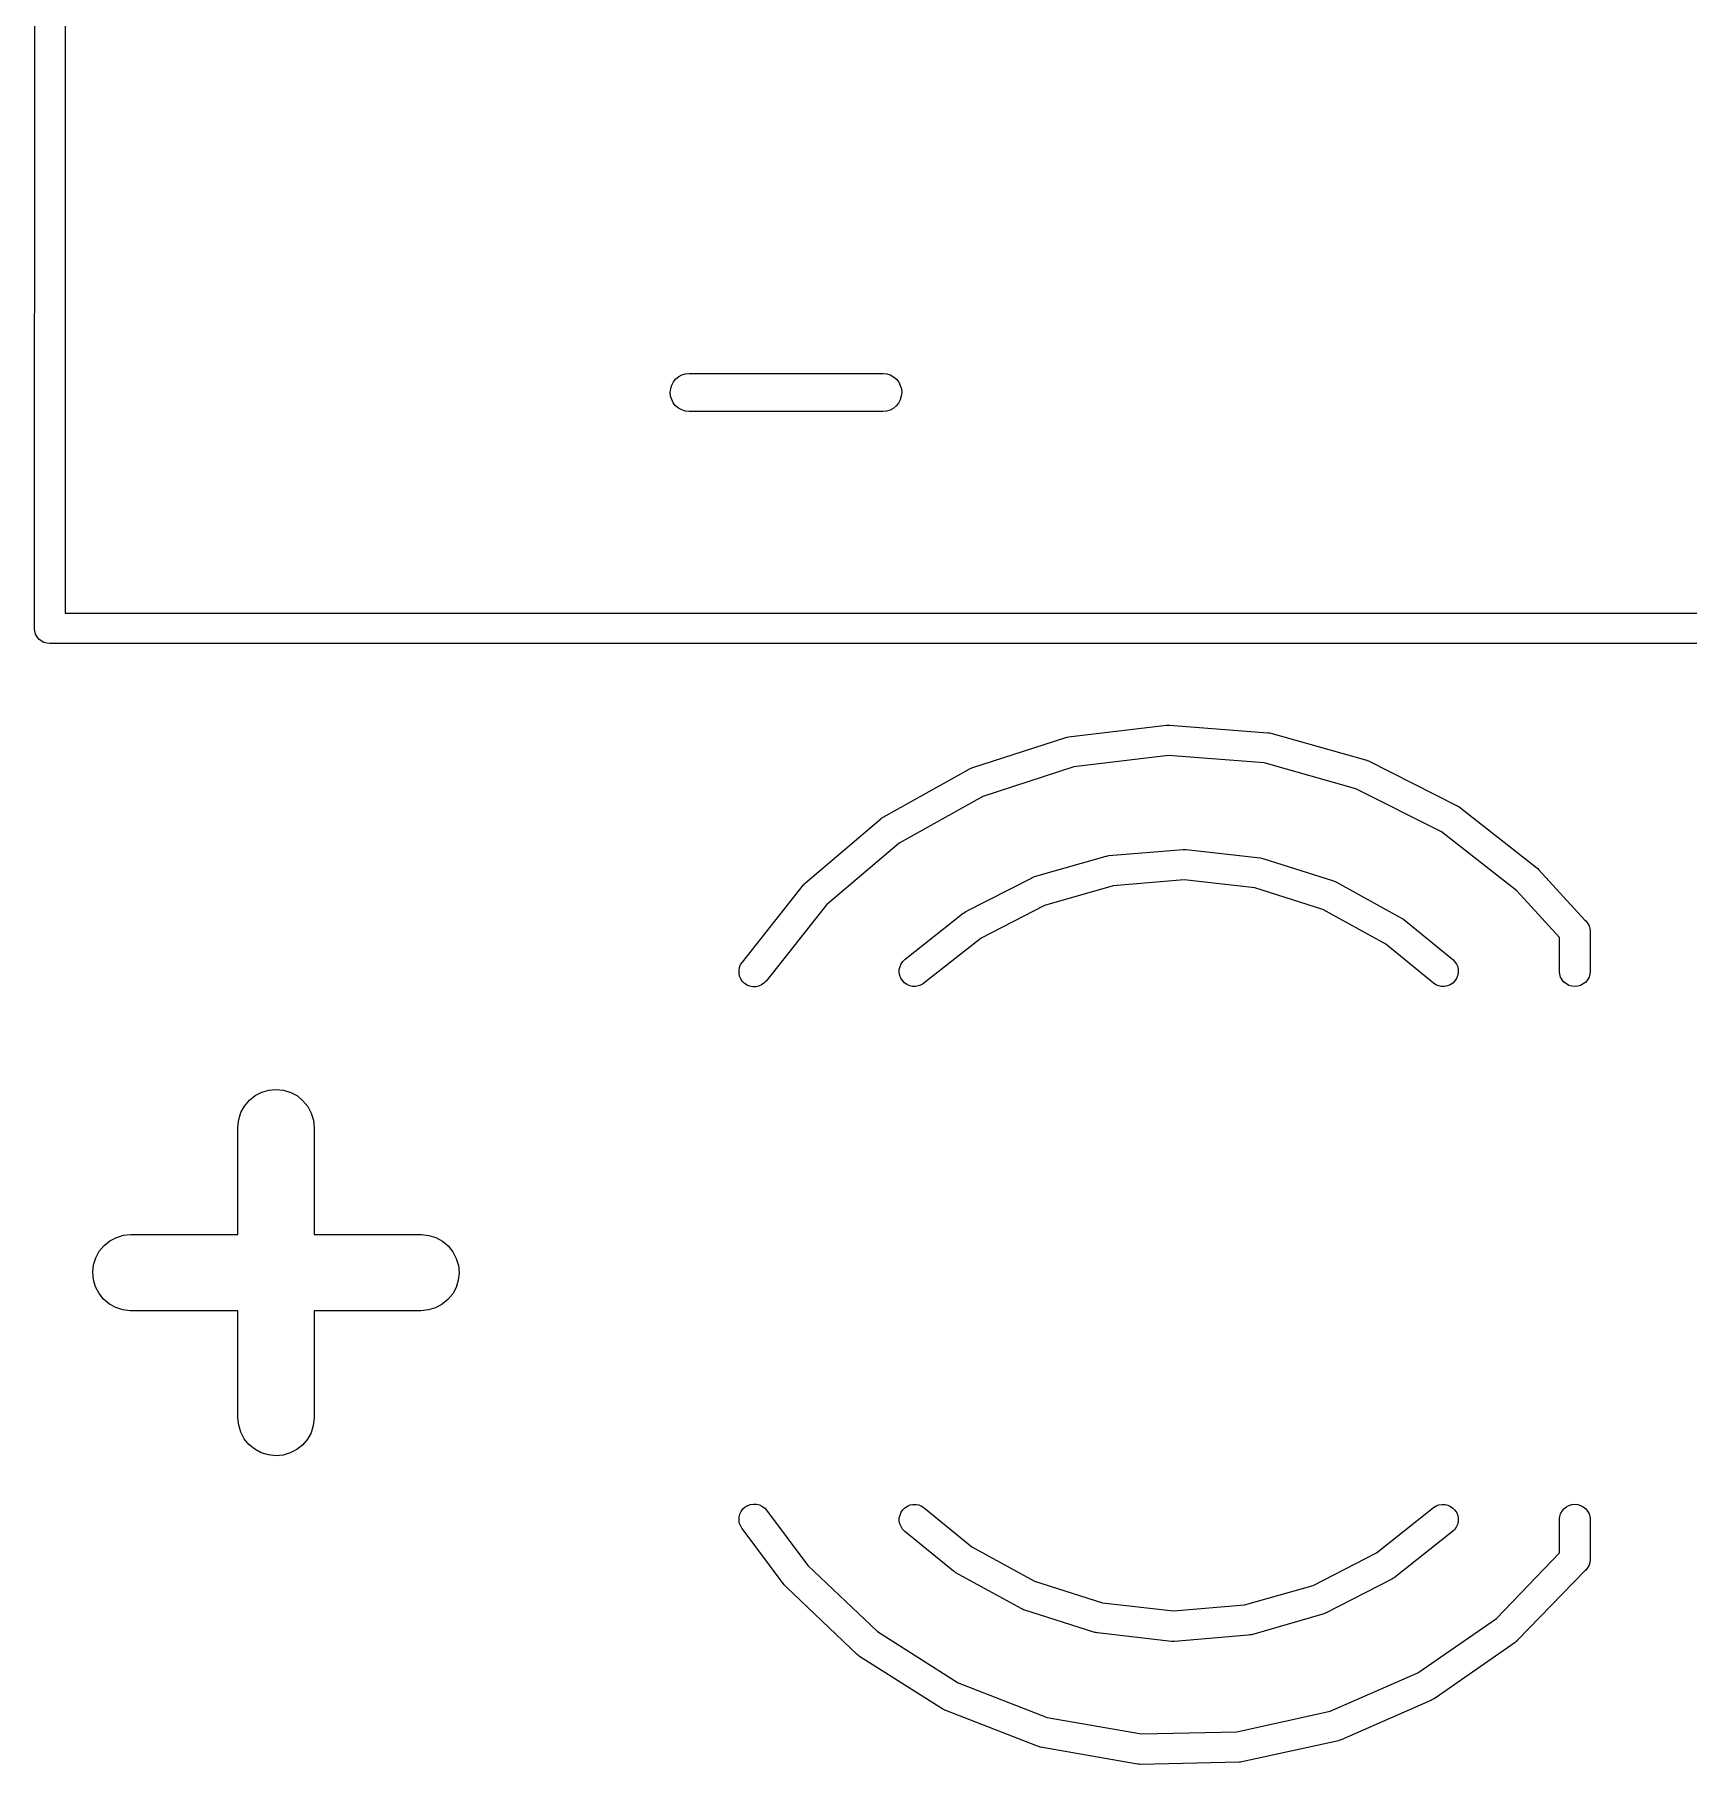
# Model space of a CAD drawing. Extents: x 107.7 to 189.7, y -115.4 to -83.3.
# Drawn here: x 142.59 to 149.11, y -97.45 to -90.64 of the extents above; entities that cross this region are included whole.
import ezdxf

# ---------------------------------------------------------------- set-up
doc = ezdxf.new("R2010")
doc.units = 0
doc.layers.add('BLACK', color=7, linetype='CONTINUOUS')

msp = doc.modelspace()

# ---------------------------------------------------------------- linework, layer by layer
at = {"layer": 'BLACK', "linetype": 'CONTINUOUS'}
for p, q in [((142.591, -92.9807), (142.593, -85.3607)), ((142.713, -85.4178), (142.711, -92.9178)), ((145.129, -91.9868), (145.141, -91.9799)), ((145.141, -91.9799), (145.155, -91.9757)), ((145.155, -91.9757), (145.17, -91.9742)), ((145.17, -91.9742), (145.932, -91.9742)), ((145.932, -91.9742), (145.933, -91.9742)), ((145.933, -91.9742), (145.948, -91.9759)), ((145.948, -91.9759), (145.961, -91.9803)), ((145.961, -91.9803), (145.974, -91.9873)), ((145.095, -92.0487), (145.097, -92.0341)), ((145.096, -92.0633), (145.095, -92.0487)), ((145.097, -92.0341), (145.101, -92.0202)), ((145.101, -92.0202), (145.108, -92.0073)), ((145.108, -92.0073), (145.117, -91.996)), ((145.117, -91.996), (145.129, -91.9868)), ((145.974, -91.9873), (145.986, -91.9968)), ((145.986, -91.9968), (145.995, -92.0082)), ((145.995, -92.0082), (146.001, -92.0211)), ((146.001, -92.0211), (146.006, -92.0352)), ((146.006, -92.0352), (146.007, -92.0498)), ((145.101, -92.0773), (145.096, -92.0633)), ((145.107, -92.0903), (145.101, -92.0773)), ((145.116, -92.1017), (145.107, -92.0903)), ((145.128, -92.1111), (145.116, -92.1017)), ((145.141, -92.1182), (145.128, -92.1111)), ((145.973, -92.1117), (145.961, -92.1186)), ((145.985, -92.1024), (145.973, -92.1117)), ((145.994, -92.0912), (145.985, -92.1024)), ((146.001, -92.0783), (145.994, -92.0912)), ((146.005, -92.0643), (146.001, -92.0783)), ((146.007, -92.0498), (146.005, -92.0643)), ((145.154, -92.1226), (145.141, -92.1182)), ((145.169, -92.1242), (145.154, -92.1226)), ((145.17, -92.1242), (145.169, -92.1242)), ((145.932, -92.1242), (145.17, -92.1242)), ((145.947, -92.1228), (145.932, -92.1242)), ((145.961, -92.1186), (145.947, -92.1228)), ((142.711, -92.9178), (150.961, -92.9178)), ((142.592, -92.9895), (142.591, -92.9807)), ((142.595, -93.0009), (142.592, -92.9895)), ((142.601, -93.0113), (142.595, -93.0009)), ((142.608, -93.0204), (142.601, -93.0113)), ((142.617, -93.0279), (142.608, -93.0204)), ((142.628, -93.0335), (142.617, -93.0279)), ((142.639, -93.0369), (142.628, -93.0335)), ((142.651, -93.0381), (142.639, -93.0369)), ((142.655, -93.0377), (142.651, -93.0381)), ((142.656, -93.0378), (142.655, -93.0377)), ((151.018, -93.0378), (142.656, -93.0378)), ((146.283, -93.5279), (146.653, -93.408)), ((146.653, -93.408), (146.654, -93.4077)), ((146.654, -93.4077), (146.659, -93.4067)), ((146.659, -93.4067), (146.664, -93.4055)), ((146.664, -93.4055), (147.05, -93.3596)), ((147.05, -93.3596), (147.051, -93.3595)), ((147.051, -93.3595), (147.056, -93.3595)), ((147.056, -93.3595), (147.062, -93.3594)), ((147.062, -93.3594), (147.449, -93.3893)), ((147.449, -93.3893), (147.45, -93.3894)), ((147.45, -93.3894), (147.455, -93.3904)), ((147.455, -93.3904), (147.46, -93.3914)), ((147.46, -93.3914), (147.834, -93.496)), ((147.058, -93.4795), (146.684, -93.524)), ((147.434, -93.5085), (147.058, -93.4795)), ((145.934, -93.7219), (146.273, -93.5326)), ((146.273, -93.5322), (146.278, -93.5301)), ((146.273, -93.5326), (146.273, -93.5322)), ((146.278, -93.5301), (146.283, -93.5279)), ((146.684, -93.524), (146.326, -93.6402)), ((147.796, -93.6099), (147.434, -93.5085)), ((147.834, -93.496), (147.835, -93.4962)), ((147.835, -93.4962), (147.84, -93.4982)), ((147.84, -93.4982), (147.845, -93.5002)), ((147.845, -93.5002), (148.192, -93.6754)), ((148.133, -93.7799), (147.796, -93.6099)), ((146.326, -93.6402), (145.997, -93.8238)), ((148.192, -93.6754), (148.193, -93.6758)), ((148.193, -93.6758), (148.197, -93.6788)), ((148.197, -93.6788), (148.202, -93.6817)), ((148.202, -93.6817), (148.508, -93.9209)), ((145.628, -93.9802), (145.924, -93.7286)), ((145.924, -93.7286), (145.925, -93.7281)), ((145.925, -93.7281), (145.929, -93.725)), ((145.929, -93.725), (145.934, -93.7219)), ((148.43, -94.0124), (148.133, -93.7799)), ((145.997, -93.8238), (145.71, -94.0678)), ((146.53, -93.956), (146.812, -93.8755)), ((146.812, -93.8755), (146.813, -93.8753)), ((146.813, -93.8753), (146.818, -93.8744)), ((146.818, -93.8744), (146.823, -93.8734)), ((146.823, -93.8734), (147.115, -93.8492)), ((147.115, -93.8492), (147.116, -93.8491)), ((147.116, -93.8491), (147.121, -93.8493)), ((147.121, -93.8493), (147.127, -93.8493)), ((147.127, -93.8493), (147.418, -93.8822)), ((147.418, -93.8822), (147.419, -93.8823)), ((147.419, -93.8823), (147.424, -93.8835)), ((147.424, -93.8835), (147.429, -93.8846)), ((147.429, -93.8846), (147.708, -93.9734)), ((146.525, -93.958), (146.53, -93.956)), ((148.508, -93.9209), (148.508, -93.9215)), ((148.508, -93.9215), (148.512, -93.9247)), ((148.512, -93.9247), (148.515, -93.9278)), ((148.515, -93.9278), (148.698, -94.1277)), ((145.379, -94.2929), (145.62, -93.9886)), ((145.62, -93.9886), (145.621, -93.988)), ((145.621, -93.988), (145.624, -93.9841)), ((145.624, -93.9841), (145.628, -93.9802)), ((146.259, -94.0939), (146.52, -93.9603)), ((146.52, -93.9599), (146.525, -93.958)), ((146.52, -93.9603), (146.52, -93.9599)), ((146.839, -93.9925), (146.569, -94.0698)), ((147.119, -93.9692), (146.839, -93.9925)), ((147.398, -94.0008), (147.119, -93.9692)), ((147.666, -94.086), (147.398, -94.0008)), ((147.708, -93.9734), (147.709, -93.9736)), ((147.709, -93.9736), (147.714, -93.9759)), ((147.714, -93.9759), (147.719, -93.978)), ((147.719, -93.978), (147.975, -94.1192)), ((148.598, -94.1965), (148.43, -94.0124)), ((145.71, -94.0678), (145.473, -94.3675)), ((146.569, -94.0698), (146.319, -94.198)), ((147.913, -94.2217), (147.666, -94.086)), ((146.02, -94.2819), (146.249, -94.1003)), ((146.249, -94.1003), (146.25, -94.0997)), ((146.25, -94.0997), (146.254, -94.0969)), ((146.254, -94.0969), (146.259, -94.0939)), ((147.975, -94.1192), (147.976, -94.1197)), ((147.976, -94.1197), (147.98, -94.1225)), ((147.98, -94.1225), (147.984, -94.1253)), ((147.984, -94.1253), (148.177, -94.2823)), ((148.698, -94.1277), (148.701, -94.1302)), ((148.701, -94.1302), (148.708, -94.1393)), ((148.708, -94.1393), (148.714, -94.1497)), ((148.714, -94.1497), (148.717, -94.161)), ((148.717, -94.161), (148.718, -94.1699)), ((146.319, -94.198), (146.094, -94.376)), ((148.101, -94.3753), (147.913, -94.2217)), ((148.598, -94.3317), (148.598, -94.1965)), ((148.718, -94.1699), (148.718, -94.3317)), ((145.372, -94.3027), (145.379, -94.2929)), ((146.005, -94.2996), (146.011, -94.29)), ((146.011, -94.29), (146.02, -94.2819)), ((148.177, -94.2823), (148.178, -94.2828)), ((148.178, -94.2828), (148.186, -94.2912)), ((148.186, -94.2912), (148.192, -94.301)), ((145.366, -94.3251), (145.368, -94.3136)), ((145.366, -94.3369), (145.366, -94.3251)), ((145.368, -94.3483), (145.366, -94.3369)), ((145.368, -94.3136), (145.372, -94.3027)), ((145.373, -94.3591), (145.368, -94.3483)), ((145.38, -94.3687), (145.373, -94.3591)), ((145.997, -94.3218), (146, -94.3104)), ((145.997, -94.3335), (145.997, -94.3218)), ((145.999, -94.3451), (145.997, -94.3335)), ((146.003, -94.356), (145.999, -94.3451)), ((146, -94.3104), (146.005, -94.2996)), ((146.01, -94.3659), (146.003, -94.356)), ((146.018, -94.3744), (146.01, -94.3659)), ((148.192, -94.3573), (148.185, -94.367)), ((148.192, -94.301), (148.197, -94.3119)), ((148.196, -94.3465), (148.192, -94.3573)), ((148.199, -94.3351), (148.196, -94.3465)), ((148.197, -94.3119), (148.199, -94.3234)), ((148.199, -94.3234), (148.199, -94.3351)), ((148.599, -94.3406), (148.598, -94.3317)), ((148.602, -94.3519), (148.599, -94.3406)), ((148.608, -94.3623), (148.602, -94.3519)), ((148.615, -94.3714), (148.608, -94.3623)), ((148.708, -94.3623), (148.701, -94.3714)), ((148.714, -94.3519), (148.708, -94.3623)), ((148.717, -94.3406), (148.714, -94.3519)), ((148.718, -94.3317), (148.717, -94.3406)), ((145.388, -94.3769), (145.38, -94.3687)), ((145.398, -94.3834), (145.388, -94.3769)), ((145.409, -94.3877), (145.398, -94.3834)), ((145.42, -94.3899), (145.409, -94.3877)), ((145.432, -94.3899), (145.42, -94.3899)), ((145.443, -94.3875), (145.432, -94.3899)), ((145.454, -94.383), (145.443, -94.3875)), ((145.464, -94.3764), (145.454, -94.383)), ((145.472, -94.3681), (145.464, -94.3764)), ((145.473, -94.3675), (145.472, -94.3681)), ((146.027, -94.3811), (146.018, -94.3744)), ((146.038, -94.3859), (146.027, -94.3811)), ((146.049, -94.3885), (146.038, -94.3859)), ((146.061, -94.3888), (146.049, -94.3885)), ((146.073, -94.3869), (146.061, -94.3888)), ((146.084, -94.3827), (146.073, -94.3869)), ((146.093, -94.3765), (146.084, -94.3827)), ((146.094, -94.376), (146.093, -94.3765)), ((148.111, -94.3818), (148.101, -94.3753)), ((148.122, -94.3862), (148.111, -94.3818)), ((148.133, -94.3885), (148.122, -94.3862)), ((148.145, -94.3885), (148.133, -94.3885)), ((148.156, -94.3862), (148.145, -94.3885)), ((148.167, -94.3818), (148.156, -94.3862)), ((148.177, -94.3753), (148.167, -94.3818)), ((148.185, -94.367), (148.177, -94.3753)), ((148.625, -94.3789), (148.615, -94.3714)), ((148.635, -94.3845), (148.625, -94.3789)), ((148.646, -94.3879), (148.635, -94.3845)), ((148.658, -94.3891), (148.646, -94.3879)), ((148.67, -94.3879), (148.658, -94.3891)), ((148.681, -94.3845), (148.67, -94.3879)), ((148.691, -94.3789), (148.681, -94.3845)), ((148.701, -94.3714), (148.691, -94.3789)), ((143.418, -94.8597), (143.437, -94.8373)), ((143.437, -94.8373), (143.46, -94.8189)), ((143.46, -94.8189), (143.486, -94.8054)), ((143.486, -94.8054), (143.514, -94.7971)), ((143.514, -94.7971), (143.543, -94.7945)), ((143.543, -94.7945), (143.572, -94.7975)), ((143.572, -94.7975), (143.6, -94.8062)), ((143.6, -94.8062), (143.626, -94.8201)), ((143.626, -94.8201), (143.648, -94.8388)), ((143.648, -94.8388), (143.667, -94.8615)), ((143.395, -94.9133), (143.404, -94.8854)), ((143.404, -94.8854), (143.418, -94.8597)), ((143.667, -94.8615), (143.68, -94.8873)), ((143.68, -94.8873), (143.689, -94.9153)), ((143.392, -94.9424), (143.395, -94.9133)), ((143.392, -94.9445), (143.392, -94.9424)), ((143.392, -95.3659), (143.392, -94.9445)), ((143.689, -94.9153), (143.692, -94.9445)), ((143.692, -94.9445), (143.692, -95.3659)), ((142.887, -95.391), (142.913, -95.3772)), ((142.913, -95.3772), (142.941, -95.3687)), ((142.941, -95.3687), (142.97, -95.3659)), ((142.97, -95.3659), (143.392, -95.3659)), ((143.692, -95.3659), (144.113, -95.3659)), ((144.113, -95.3659), (144.115, -95.3659)), ((144.115, -95.3659), (144.144, -95.3692)), ((144.144, -95.3692), (144.172, -95.378)), ((144.172, -95.378), (144.198, -95.3921)), ((142.832, -95.4578), (142.846, -95.432)), ((142.846, -95.432), (142.865, -95.4095)), ((142.865, -95.4095), (142.887, -95.391)), ((144.198, -95.3921), (144.22, -95.4109)), ((144.22, -95.4109), (144.239, -95.4338)), ((144.239, -95.4338), (144.252, -95.4597)), ((142.82, -95.5148), (142.823, -95.4857)), ((142.823, -95.544), (142.82, -95.5148)), ((142.823, -95.4857), (142.832, -95.4578)), ((144.252, -95.4597), (144.261, -95.4878)), ((144.263, -95.5169), (144.26, -95.5461)), ((144.261, -95.4878), (144.263, -95.5169)), ((142.831, -95.5721), (142.823, -95.544)), ((142.845, -95.598), (142.831, -95.5721)), ((144.251, -95.574), (144.238, -95.5998)), ((144.26, -95.5461), (144.251, -95.574)), ((142.863, -95.6208), (142.845, -95.598)), ((142.886, -95.6397), (142.863, -95.6208)), ((142.911, -95.6538), (142.886, -95.6397)), ((142.939, -95.6626), (142.911, -95.6538)), ((144.17, -95.6546), (144.142, -95.663)), ((144.196, -95.6408), (144.17, -95.6546)), ((144.219, -95.6223), (144.196, -95.6408)), ((144.238, -95.5998), (144.219, -95.6223)), ((142.968, -95.6659), (142.939, -95.6626)), ((142.97, -95.6659), (142.968, -95.6659)), ((143.392, -95.6659), (142.97, -95.6659)), ((143.392, -96.0873), (143.392, -95.6659)), ((144.113, -95.6659), (143.692, -95.6659)), ((143.692, -95.6659), (143.692, -96.0873)), ((144.142, -95.663), (144.113, -95.6659)), ((143.395, -96.1165), (143.392, -96.0873)), ((143.403, -96.1445), (143.395, -96.1165)), ((143.688, -96.1185), (143.68, -96.1464)), ((143.692, -96.0894), (143.688, -96.1185)), ((143.692, -96.0873), (143.692, -96.0894)), ((143.417, -96.1703), (143.403, -96.1445)), ((143.435, -96.193), (143.417, -96.1703)), ((143.458, -96.2117), (143.435, -96.193)), ((143.647, -96.1945), (143.624, -96.2128)), ((143.666, -96.1721), (143.647, -96.1945)), ((143.68, -96.1464), (143.666, -96.1721)), ((143.484, -96.2256), (143.458, -96.2117)), ((143.512, -96.2343), (143.484, -96.2256)), ((143.541, -96.2373), (143.512, -96.2343)), ((143.57, -96.2347), (143.541, -96.2373)), ((143.598, -96.2264), (143.57, -96.2347)), ((143.624, -96.2128), (143.598, -96.2264)), ((145.366, -96.4783), (145.369, -96.4669)), ((145.366, -96.4899), (145.366, -96.4783)), ((145.369, -96.4669), (145.374, -96.4563)), ((145.374, -96.4563), (145.381, -96.447)), ((145.381, -96.447), (145.39, -96.4391)), ((145.39, -96.4391), (145.4, -96.4331)), ((145.4, -96.4331), (145.411, -96.4292)), ((145.411, -96.4292), (145.423, -96.4275)), ((145.423, -96.4275), (145.434, -96.428)), ((145.434, -96.428), (145.446, -96.4309)), ((145.446, -96.4309), (145.456, -96.4359)), ((145.456, -96.4359), (145.466, -96.4428)), ((145.466, -96.4428), (145.474, -96.4514)), ((145.474, -96.4514), (145.637, -96.6697)), ((145.997, -96.4824), (146, -96.4709)), ((146, -96.4709), (146.004, -96.4601)), ((146.004, -96.4601), (146.011, -96.4504)), ((146.011, -96.4504), (146.019, -96.4421)), ((146.019, -96.4421), (146.029, -96.4357)), ((146.029, -96.4357), (146.04, -96.4312)), ((146.04, -96.4312), (146.051, -96.4289)), ((146.051, -96.4289), (146.063, -96.4289)), ((146.063, -96.4289), (146.074, -96.4312)), ((146.074, -96.4312), (146.085, -96.4357)), ((146.085, -96.4357), (146.095, -96.4421)), ((146.095, -96.4421), (146.283, -96.5957)), ((147.877, -96.6197), (148.102, -96.4417)), ((148.102, -96.4412), (148.112, -96.435)), ((148.102, -96.4417), (148.102, -96.4412)), ((148.112, -96.435), (148.123, -96.4309)), ((148.123, -96.4309), (148.135, -96.4289)), ((148.135, -96.4289), (148.147, -96.4293)), ((148.147, -96.4293), (148.158, -96.4319)), ((148.158, -96.4319), (148.169, -96.4367)), ((148.169, -96.4367), (148.178, -96.4434)), ((148.178, -96.4434), (148.186, -96.4519)), ((148.186, -96.4519), (148.193, -96.4618)), ((148.193, -96.4618), (148.197, -96.4727)), ((148.197, -96.4727), (148.199, -96.4843)), ((148.598, -96.4859), (148.599, -96.477)), ((148.599, -96.477), (148.602, -96.4657)), ((148.602, -96.4657), (148.608, -96.4553)), ((148.608, -96.4553), (148.615, -96.4462)), ((148.615, -96.4462), (148.625, -96.4387)), ((148.625, -96.4387), (148.635, -96.4331)), ((148.635, -96.4331), (148.646, -96.4297)), ((148.646, -96.4297), (148.658, -96.4285)), ((148.658, -96.4285), (148.67, -96.4297)), ((148.67, -96.4297), (148.681, -96.4331)), ((148.681, -96.4331), (148.691, -96.4387)), ((148.691, -96.4387), (148.701, -96.4462)), ((148.701, -96.4462), (148.708, -96.4553)), ((148.708, -96.4553), (148.714, -96.4657)), ((148.714, -96.4657), (148.717, -96.477)), ((148.717, -96.477), (148.718, -96.4859)), ((145.367, -96.5015), (145.366, -96.4899)), ((145.371, -96.5126), (145.367, -96.5015)), ((145.377, -96.5227), (145.371, -96.5126)), ((145.378, -96.5234), (145.377, -96.5227)), ((145.544, -96.7456), (145.378, -96.5234)), ((145.997, -96.4941), (145.997, -96.4824)), ((145.999, -96.5056), (145.997, -96.4941)), ((146.004, -96.5164), (145.999, -96.5056)), ((146.01, -96.5262), (146.004, -96.5164)), ((146.018, -96.5346), (146.01, -96.5262)), ((146.019, -96.5351), (146.018, -96.5346)), ((146.211, -96.6922), (146.019, -96.5351)), ((148.176, -96.5359), (147.947, -96.7175)), ((148.185, -96.5277), (148.176, -96.5359)), ((148.191, -96.5181), (148.185, -96.5277)), ((148.196, -96.5074), (148.191, -96.5181)), ((148.199, -96.496), (148.196, -96.5074)), ((148.199, -96.4843), (148.199, -96.496)), ((148.598, -96.6201), (148.598, -96.4859)), ((148.718, -96.4859), (148.718, -96.6477)), ((146.283, -96.5957), (146.53, -96.7315)), ((145.637, -96.6697), (145.911, -96.9299)), ((147.627, -96.7479), (147.877, -96.6197)), ((148.349, -96.8779), (148.598, -96.6201)), ((148.708, -96.6783), (148.701, -96.6874)), ((148.714, -96.6679), (148.708, -96.6783)), ((148.717, -96.6566), (148.714, -96.6679)), ((148.718, -96.6477), (148.717, -96.6566)), ((145.547, -96.749), (145.544, -96.7456)), ((145.55, -96.7525), (145.547, -96.749)), ((146.216, -96.6949), (146.211, -96.6922)), ((146.22, -96.6978), (146.216, -96.6949)), ((146.22, -96.6982), (146.22, -96.6978)), ((146.477, -96.8395), (146.22, -96.6982)), ((146.53, -96.7315), (146.797, -96.8168)), ((147.357, -96.8251), (147.627, -96.7479)), ((147.937, -96.7238), (147.676, -96.8574)), ((147.941, -96.7209), (147.937, -96.7238)), ((147.946, -96.718), (147.941, -96.7209)), ((147.947, -96.7175), (147.946, -96.718)), ((148.697, -96.6908), (148.431, -96.9655)), ((148.701, -96.6874), (148.697, -96.6908)), ((145.551, -96.7531), (145.55, -96.7525)), ((145.832, -97.0209), (145.551, -96.7531)), ((146.797, -96.8168), (147.077, -96.8484)), ((146.482, -96.8416), (146.477, -96.8395)), ((146.487, -96.8439), (146.482, -96.8416)), ((146.488, -96.8441), (146.487, -96.8439)), ((146.767, -96.9329), (146.488, -96.8441)), ((147.077, -96.8484), (147.357, -96.8251)), ((147.665, -96.8617), (147.384, -96.9421)), ((147.67, -96.8597), (147.665, -96.8617)), ((147.675, -96.8578), (147.67, -96.8597)), ((147.676, -96.8574), (147.675, -96.8578)), ((148.04, -97.0929), (148.349, -96.8779)), ((145.911, -96.9299), (146.229, -97.1315)), ((146.772, -96.934), (146.767, -96.9329)), ((146.777, -96.9352), (146.772, -96.934)), ((146.778, -96.9353), (146.777, -96.9352)), ((147.069, -96.9683), (146.778, -96.9353)), ((147.372, -96.9442), (147.081, -96.9684)), ((147.378, -96.9432), (147.372, -96.9442)), ((147.383, -96.9423), (147.378, -96.9432)), ((147.384, -96.9421), (147.383, -96.9423)), ((147.384, -96.9421), (147.384, -96.9421)), ((145.836, -97.0242), (145.832, -97.0209)), ((147.074, -96.9683), (147.069, -96.9683)), ((147.08, -96.9685), (147.074, -96.9683)), ((147.081, -96.9684), (147.08, -96.9685)), ((148.423, -96.973), (148.104, -97.1948)), ((148.427, -96.9695), (148.423, -96.973)), ((148.431, -96.9661), (148.427, -96.9695)), ((148.431, -96.9655), (148.431, -96.9661)), ((145.841, -97.0276), (145.836, -97.0242)), ((145.841, -97.0281), (145.841, -97.0276)), ((146.169, -97.236), (145.841, -97.0281)), ((146.229, -97.1315), (146.58, -97.2676)), ((147.695, -97.2438), (148.04, -97.0929)), ((148.094, -97.2005), (147.738, -97.3562)), ((148.098, -97.1979), (148.094, -97.2005)), ((148.103, -97.1953), (148.098, -97.1979)), ((148.104, -97.1948), (148.103, -97.1953)), ((146.174, -97.2385), (146.169, -97.236)), ((146.179, -97.241), (146.174, -97.2385)), ((146.18, -97.2413), (146.179, -97.241)), ((146.542, -97.3816), (146.18, -97.2413)), ((146.58, -97.2676), (146.951, -97.3329)), ((147.327, -97.3249), (147.695, -97.2438)), ((146.951, -97.3329), (147.327, -97.3249)), ((147.727, -97.3598), (147.347, -97.4433)), ((147.732, -97.3581), (147.727, -97.3598)), ((147.737, -97.3565), (147.732, -97.3581)), ((147.738, -97.3562), (147.737, -97.3565)), ((146.547, -97.3831), (146.542, -97.3816)), ((146.552, -97.3846), (146.547, -97.3831)), ((146.553, -97.3848), (146.552, -97.3846)), ((146.936, -97.4521), (146.553, -97.3848)), ((146.941, -97.4525), (146.936, -97.4521)), ((146.946, -97.453), (146.941, -97.4525)), ((146.947, -97.453), (146.946, -97.453)), ((147.336, -97.4447), (146.947, -97.453)), ((146.947, -97.453), (146.947, -97.453)), ((147.341, -97.4441), (147.336, -97.4447)), ((147.346, -97.4435), (147.341, -97.4441)), ((147.347, -97.4433), (147.346, -97.4435))]:
    msp.add_line(p, q, dxfattribs=at)

doc.saveas('drawing.dxf')
